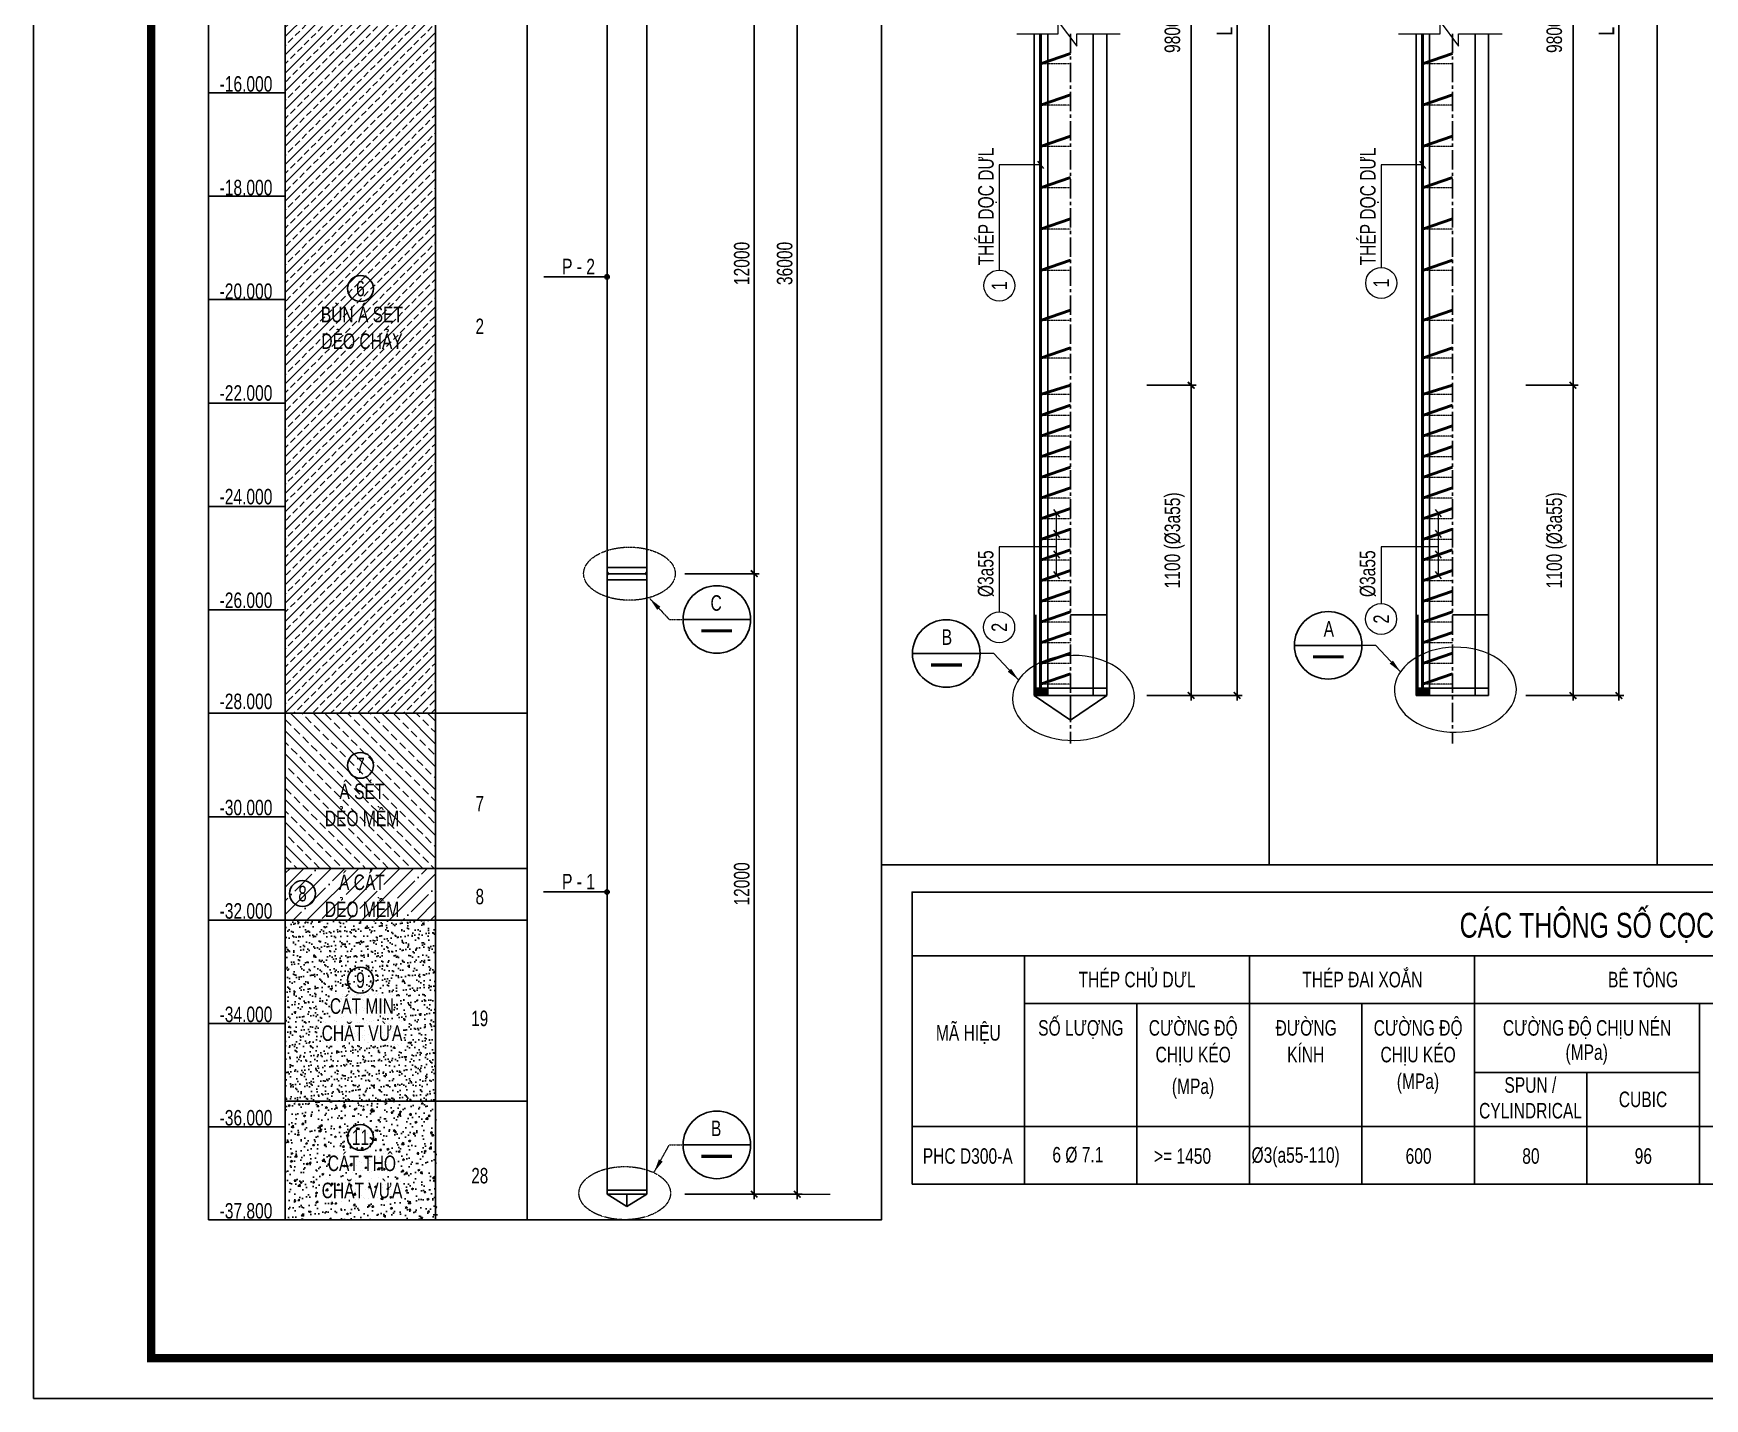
# Model space of a CAD drawing. Header units: millimetres. Extents: x -121190 to 167528, y -50070 to 22631.
# Drawn here: x -16527 to 15790, y -27922 to -1519 of the extents above; entities that cross this region are included whole.
import ezdxf
from ezdxf.enums import TextEntityAlignment as Align

# ---------------------------------------------------------------- set-up
doc = ezdxf.new("R2010")
doc.units = ezdxf.units.MM
doc.header["$MEASUREMENT"] = 0
doc.linetypes.add('CENTER2', pattern=[1.125, 0.75, -0.125, 0.125, -0.125])
doc.linetypes.add('HIDDEN', pattern=[0.375, 0.25, -0.125])
doc.layers.get('DEFPOINTS').update_dxf_attribs({"color": 87})
for name, color, linetype in [('02.DIM', 8, 'Continuous'), ('03.BORDER', 3, 'Continuous'), ('03.CDC.BORDER', 3, 'Continuous'), ('06.CDC.TEXT', 2, 'Continuous'), ('06.TEXT', 2, 'Continuous'), ('10.HATCH', 9, 'Continuous'), ('11.CDC.NOTE', 8, 'Continuous'), ('CDC.01.AXIS', 160, 'CENTER2')]:
    doc.layers.add(name, color=color, linetype=linetype)
for name, color, linetype, lineweight in [('CDC.04.HIDDEN', 8, 'HIDDEN', 15), ('CDC.05.STEEL', 4, 'Continuous', 50), ('CDC.10.HATCH', 251, 'Continuous', 9), ('CDC.11.NOTE', 8, 'Continuous', 18), ('CDC.14.STEELNUM', 3, 'Continuous', 18), ('KHUNGTEN', 7, 'Continuous', 20), ('Xref khung ten  A3 TKCS$0$A-KY HIEU', 34, 'Continuous', 20)]:
    doc.layers.add(name, color=color, linetype=linetype, lineweight=lineweight)
doc.styles.add('ARIAL', font='arial.ttf', dxfattribs={"width": 0.6})
doc.styles.add('SMTEXT', font='3t-unicode.shx', dxfattribs={"width": 0.75})
doc.dimstyles.new('X1(300)', dxfattribs={"dimtxt": 300, "dimasz": 0.8, "dimexe": 0, "dimexo": 0, "dimgap": 90, "dimtad": 1, "dimdec": 0, "dimzin": 13, "dimdsep": 46, "dimtxsty": 'SMTEXT', "dimblk1": 'CHEO', "dimblk2": 'CHEO', "dimsah": 1, "dimcen": 0, "dimclrd": 256, "dimclre": 256, "dimclrt": 2, "dimadec": 0, "dimazin": 0, "dimtfac": 1, "dimtdec": 0, "dimtix": 1, "dimtmove": 2, "dimatfit": 3, "dimldrblk": 'CHEO', "dimfxl": 1, "dimtolj": 1, "dimtzin": 13, "dimarcsym": 0})

# ---------------------------------------------------------------- blocks, each defined once
blk = doc.blocks.new('Xref khung ten  A3 TKCS')
at = {"layer": 'DEFPOINTS', "color": 125}
blk.add_lwpolyline([(-57730.37, -13938.76), (-57310.37, -13938.76), (-57310.37, -13641.76), (-57730.37, -13641.76)], close=True, dxfattribs=at)
at = {"layer": 'Xref khung ten  A3 TKCS$0$A-KY HIEU', "color": 0, "const_width": 1.02}
blk.add_lwpolyline([(-57716.02, -13933.85), (-57716.02, -13646.66), (-57315.38, -13646.66), (-57315.38, -13933.85)], close=True, dxfattribs=at)
blk = doc.blocks.new('*U26')
at = {"layer": '03.CDC.BORDER'}
blk.add_line((-185.5, 0), (185.5, 0), dxfattribs=at)
blk = doc.blocks.new('CHEO')
at = {"layer": '02.DIM'}
for points in [[(-121, 0), (121, 0)], [(0, 121), (0, -121)]]:
    blk.add_lwpolyline(points, dxfattribs=at)
at = {"layer": '02.DIM', "const_width": 40}
blk.add_lwpolyline([(80, 80), (-80, -81)], dxfattribs=at)
blk = doc.blocks.new('*D32')
at = {"layer": '02.DIM', "lineweight": -2, "transparency": 16777216}
for p, q in [((-3932, -11968), (-2588, -11968)), ((-2588, -11969), (-2588, -23967)), ((-3932, -23968), (-2588, -23968))]:
    blk.add_line(p, q, dxfattribs=at)
at = {"layer": 'DEFPOINTS', "color": 0, "transparency": 16777216}
for p in [(-3932, -11968), (-3932, -23968), (-2588, -23968)]:
    blk.add_point(p, dxfattribs=at)
at = {"layer": '02.DIM', "lineweight": -2, "transparency": 16777216, "xscale": 0.8, "yscale": 0.8, "zscale": 0.8}
for p, rotation in [((-2588, -11968), 90), ((-2588, -23968), 270)]:
    blk.add_blockref('CHEO', p, dxfattribs=dict(at, rotation=rotation))
at = {"layer": '02.DIM', "color": 2, "transparency": 16777216, "insert": (-2828, -17968), "char_height": 300, "attachment_point": 5, "rotation": 90, "style": 'SMTEXT'}
blk.add_mtext('\\A1;12000', dxfattribs=at)
blk = doc.blocks.new('*D33')
at = {"layer": '02.DIM', "lineweight": -2, "transparency": 16777216}
for p, q in [((-3932, 12032), (-1755, 12032)), ((-1755, 12031), (-1755, -23967)), ((-3932, -23968), (-1755, -23968))]:
    blk.add_line(p, q, dxfattribs=at)
at = {"layer": 'DEFPOINTS', "color": 0, "transparency": 16777216}
for p in [(-3932, 12032, 0), (-3932, -23968), (-1755, -23968)]:
    blk.add_point(p, dxfattribs=at)
at = {"layer": '02.DIM', "lineweight": -2, "transparency": 16777216, "xscale": 0.8, "yscale": 0.8, "zscale": 0.8}
for p, rotation in [((-1755, 12032), 90), ((-1755, -23968), 270)]:
    blk.add_blockref('CHEO', p, dxfattribs=dict(at, rotation=rotation))
at = {"layer": '02.DIM', "color": 2, "transparency": 16777216, "insert": (-1998, -5968), "char_height": 300, "attachment_point": 5, "rotation": 90, "style": 'SMTEXT'}
blk.add_mtext('\\A1;36000', dxfattribs=at)
blk = doc.blocks.new('*D38')
at = {"layer": '02.DIM', "lineweight": -2, "transparency": 16777216}
for p, q in [((5005, 12554), (6750, 12554)), ((6750, 12553), (6750, -14323)), ((5005, -14324), (6750, -14324))]:
    blk.add_line(p, q, dxfattribs=at)
at = {"layer": 'DEFPOINTS', "color": 0, "transparency": 16777216}
for p in [(5005, 12554), (5005, -14324), (6750, -14324)]:
    blk.add_point(p, dxfattribs=at)
at = {"layer": '02.DIM', "lineweight": -2, "transparency": 16777216, "xscale": 0.8, "yscale": 0.8, "zscale": 0.8}
for p, rotation in [((6750, 12554), 90), ((6750, -14324), 270)]:
    blk.add_blockref('CHEO', p, dxfattribs=dict(at, rotation=rotation))
at = {"layer": '02.DIM', "color": 2, "transparency": 16777216, "insert": (6510, -885), "char_height": 300, "attachment_point": 5, "rotation": 90, "style": 'SMTEXT'}
blk.add_mtext('\\A1;L = 12000', dxfattribs=at)
blk = doc.blocks.new('*D28')
at = {"layer": '02.DIM', "lineweight": -2, "transparency": 16777216}
for p, q in [((5005, -8324), (5861, -8324)), ((5861, -14323), (5861, -8325)), ((5005, -14324), (5861, -14324))]:
    blk.add_line(p, q, dxfattribs=at)
at = {"layer": 'DEFPOINTS', "color": 0, "transparency": 16777216}
for p in [(5005, -8324), (5861, -8324), (5005, -14324)]:
    blk.add_point(p, dxfattribs=at)
at = {"layer": '02.DIM', "lineweight": -2, "transparency": 16777216, "xscale": 0.8, "yscale": 0.8, "zscale": 0.8}
for p, rotation in [((5861, -8324), 90), ((5861, -14324), 270)]:
    blk.add_blockref('CHEO', p, dxfattribs=dict(at, rotation=rotation))
at = {"layer": '02.DIM', "color": 2, "transparency": 16777216, "insert": (5543, -11324), "char_height": 300, "attachment_point": 5, "rotation": 90, "style": 'SMTEXT'}
blk.add_mtext('\\A1;1100 (%%C3a55)', dxfattribs=at)
blk = doc.blocks.new('*D39')
at = {"layer": '02.DIM', "lineweight": -2, "transparency": 16777216}
for p, q in [((5005, 6554), (5861, 6554)), ((5861, 6553), (5861, -8323)), ((5005, -8324), (5861, -8324))]:
    blk.add_line(p, q, dxfattribs=at)
at = {"layer": 'DEFPOINTS', "color": 0, "transparency": 16777216}
for p in [(5005, 6554), (5005, -8324), (5861, -8324)]:
    blk.add_point(p, dxfattribs=at)
at = {"layer": '02.DIM', "lineweight": -2, "transparency": 16777216, "xscale": 0.8, "yscale": 0.8, "zscale": 0.8}
for p, rotation in [((5861, 6554), 90), ((5861, -8324), 270)]:
    blk.add_blockref('CHEO', p, dxfattribs=dict(at, rotation=rotation))
at = {"layer": '02.DIM', "color": 2, "transparency": 16777216, "insert": (5543, -885), "char_height": 300, "attachment_point": 5, "rotation": 90, "style": 'SMTEXT'}
blk.add_mtext('\\A1;9800 (%%C3a110)', dxfattribs=at)
blk = doc.blocks.new('*D30')
at = {"layer": '02.DIM', "lineweight": -2, "transparency": 16777216}
for p, q in [((12331, -8324), (13246, -8324)), ((13246, -14323), (13246, -8325)), ((12331, -14324), (13246, -14324))]:
    blk.add_line(p, q, dxfattribs=at)
at = {"layer": 'DEFPOINTS', "color": 0, "transparency": 16777216}
for p in [(12331, -8324), (13246, -8324), (12331, -14324)]:
    blk.add_point(p, dxfattribs=at)
at = {"layer": '02.DIM', "lineweight": -2, "transparency": 16777216, "xscale": 0.8, "yscale": 0.8, "zscale": 0.8}
for p, rotation in [((13246, -8324), 90), ((13246, -14324), 270)]:
    blk.add_blockref('CHEO', p, dxfattribs=dict(at, rotation=rotation))
at = {"layer": '02.DIM', "color": 2, "transparency": 16777216, "insert": (12928, -11324), "char_height": 300, "attachment_point": 5, "rotation": 90, "style": 'SMTEXT'}
blk.add_mtext('\\A1;1100 (%%C3a55)', dxfattribs=at)
blk = doc.blocks.new('*D40')
at = {"layer": '02.DIM', "lineweight": -2, "transparency": 16777216}
for p, q in [((12390, 12554), (14135, 12554)), ((14135, 12553), (14135, -14323)), ((12390, -14324), (14135, -14324))]:
    blk.add_line(p, q, dxfattribs=at)
at = {"layer": 'DEFPOINTS', "color": 0, "transparency": 16777216}
for p in [(12390, 12554), (12390, -14324), (14135, -14324)]:
    blk.add_point(p, dxfattribs=at)
at = {"layer": '02.DIM', "lineweight": -2, "transparency": 16777216, "xscale": 0.8, "yscale": 0.8, "zscale": 0.8}
for p, rotation in [((14135, 12554), 90), ((14135, -14324), 270)]:
    blk.add_blockref('CHEO', p, dxfattribs=dict(at, rotation=rotation))
at = {"layer": '02.DIM', "color": 2, "transparency": 16777216, "insert": (13895, -885), "char_height": 300, "attachment_point": 5, "rotation": 90, "style": 'SMTEXT'}
blk.add_mtext('\\A1;L = 12000', dxfattribs=at)
blk = doc.blocks.new('*D41')
at = {"layer": '02.DIM', "lineweight": -2, "transparency": 16777216}
for p, q in [((12390, 6554), (13246, 6554)), ((13246, 6553), (13246, -8323)), ((12390, -8324), (13246, -8324))]:
    blk.add_line(p, q, dxfattribs=at)
at = {"layer": 'DEFPOINTS', "color": 0, "transparency": 16777216}
for p in [(12390, 6554), (12390, -8324), (13246, -8324)]:
    blk.add_point(p, dxfattribs=at)
at = {"layer": '02.DIM', "lineweight": -2, "transparency": 16777216, "xscale": 0.8, "yscale": 0.8, "zscale": 0.8}
for p, rotation in [((13246, 6554), 90), ((13246, -8324), 270)]:
    blk.add_blockref('CHEO', p, dxfattribs=dict(at, rotation=rotation))
at = {"layer": '02.DIM', "color": 2, "transparency": 16777216, "insert": (12928, -885), "char_height": 300, "attachment_point": 5, "rotation": 90, "style": 'SMTEXT'}
blk.add_mtext('\\A1;9800 (%%C3a110)', dxfattribs=at)
blk = doc.blocks.new('*D35')
at = {"layer": '02.DIM', "lineweight": -2, "transparency": 16777216}
for p, q in [((-3932, 32), (-2588, 32)), ((-2588, -11967), (-2588, 31)), ((-3932, -11968), (-2588, -11968))]:
    blk.add_line(p, q, dxfattribs=at)
at = {"layer": 'DEFPOINTS', "color": 0, "transparency": 16777216}
for p in [(-3932, 32), (-2588, 32), (-3932, -11968)]:
    blk.add_point(p, dxfattribs=at)
at = {"layer": '02.DIM', "lineweight": -2, "transparency": 16777216, "xscale": 0.8, "yscale": 0.8, "zscale": 0.8}
for p, rotation in [((-2588, 32), 90), ((-2588, -11968), 270)]:
    blk.add_blockref('CHEO', p, dxfattribs=dict(at, rotation=rotation))
at = {"layer": '02.DIM', "color": 2, "transparency": 16777216, "insert": (-2828, -5968), "char_height": 300, "attachment_point": 5, "rotation": 90, "style": 'SMTEXT'}
blk.add_mtext('\\A1;12000', dxfattribs=at)

msp = doc.modelspace()

# ---------------------------------------------------------------- hatches: boundary and pattern name
at = {"layer": '10.HATCH'}
h = msp.add_hatch(dxfattribs=at)
h.set_pattern_fill('ANSI33', color=256, scale=1000, style=0)
h.set_pattern_definition([(45, (-126988.87, -56451.57), (-176.7767, 176.7767), []), (45, (-126812.1, -56451.57), (-176.7767, 176.7767), [125, -62.5])])
h.paths.add_polyline_path([(-8751.8, -14668), (-11657.7, -14668), (-11657.7, 332), (-8751.8, 332)])
h = msp.add_hatch(dxfattribs=at)
h.set_pattern_fill('ANSI33', color=256, scale=1250, angle=90, style=0)
h.set_pattern_definition([(135, (-554796.88, 127731.16), (-220.97087, -220.97087), []), (135, (-554796.88, 127952.13), (-220.97087, -220.97087), [156.25, -78.125])])
h.paths.add_polyline_path([(-8751.8, -17668), (-11657.7, -17668), (-11657.7, -14668), (-8751.8, -14668)])
h = msp.add_hatch(dxfattribs=at)
h.set_pattern_fill('ANSI35', color=256, scale=1500, style=0)
h.set_pattern_definition([(45, (-554796.88, 127731.16), (-265.16504, 265.16504), []), (45, (-554531.7, 127731.16), (-265.16504, 265.16504), [468.75, -93.75, 0, -93.75])])
h.paths.add_polyline_path([(-8751.8, -18668), (-11657.7, -18668), (-11657.7, -17668), (-8751.8, -17668)])
h = msp.add_hatch(dxfattribs=at)
h.set_pattern_fill('AR-SAND', color=256, scale=100, style=0)
h.set_pattern_definition([(37.5, (-554796.88, 127731.16), (-6.299336, 192.682377), [0, -152, 0, -170, 0, -162.5]), (7.5, (-554796.88, 127731.16), (176.97767, 282.21461), [0, -82, 0, -137, 0, -52.5]), (327.5, (-554919.88, 127731.16), (311.414186, 0.565905), [0, -50, 0, -180, 0, -235]), (317.5, (-554919.88, 127731.16), (300.61266, 87.76756), [0, -25, 0, -118, 0, -135])])
h.paths.add_polyline_path([(-8751.8, -22168), (-11657.7, -22168), (-11657.7, -18668), (-8751.8, -18668)])
h = msp.add_hatch(dxfattribs=at)
h.set_pattern_fill('AR-CONC', color=256, scale=50)
h.set_pattern_definition([(50, (-554796.88, 25667.16), (358.63009, -31.37607), [37.5, -412.5]), (355, (-554796.88, 25667.16), (-69.37567, 376.09607), [30, -330]), (100.451444, (-554767, 25664.55), (289.25442, 344.72), [31.8701, -350.57106]), (46.1842, (-554796.9, 25767.16), (533.62067, -82.75964), [56.25, -618.75]), (96.63564, (-554752.4, 25760.26), (467.33097, 487.0593), [47.80517, -525.8569]), (351.18416, (-554796.9, 25767.16), (467.331, 487.0593), [45, -495]), (21, (-554746.88, 25742.16), (298.45353, -201.30945), [37.5, -412.5]), (326, (-554746.88, 25742.16), (121.65767, 362.57502), [30, -330]), (71.451445, (-554722, 25725.4), (420.11119, 161.26558), [31.8701, -350.57106]), (37.5, (-554796.88, 25667.16), (6.079928, 166.446927), [0, -326, 0, -335, 0, -331.25]), (7.5, (-554796.88, 25667.16), (131.53477, 197.205856), [0, -191, 0, -318.5, 0, -126.25]), (327.5, (-554908.38, 25667.16), (266.911218, -11.277436), [0, -125, 0, -390, 0, -517.5]), (317.5, (-554958.38, 25667.16), (291.59308, 50.05249), [0, -162.5, 0, -259, 0, -367.5])])
h.paths.add_polyline_path([(-11657.7, -22168), (-8751.8, -22168), (-8719.5, -24468), (-11625.4, -24468)])
at = {"layer": 'CDC.10.HATCH'}
h = msp.add_hatch(color=256, dxfattribs=at)
h.paths.add_polyline_path([(-5434.3, -6183.7), (-5434.3, -6268.3, 0.4142136), (-5392, -6226, 0.4142136)])
h.paths.add_polyline_path([(-5434.3, -6183.7, 0.4142136), (-5476.6, -6226, 0.4142136), (-5434.3, -6268.3)])
for points in [[(3088.8, -14180.1), (2828.8, -14180.1), (2828.8, -14324.1), (3088.8, -14324.1)], [(10474, -14180.1), (10214, -14180.1), (10214, -14324.1), (10474, -14324.1)]]:
    msp.add_hatch(color=256, dxfattribs=at).paths.add_polyline_path(points)
h = msp.add_hatch(color=256, dxfattribs=at)
h.paths.add_polyline_path([(-5434.4, -18082.1), (-5434.4, -18166.6, 0.4142136), (-5392.1, -18124.3, 0.4142136)])
h.paths.add_polyline_path([(-5434.4, -18082.1, 0.4142136), (-5476.6, -18124.3, 0.4142136), (-5434.4, -18166.6)])

# ---------------------------------------------------------------- linework, layer by layer
at = {"layer": '02.DIM'}
for p, q in [((-5476.6, -6226), (-6655.3, -6226)), ((-5476.6, -18124.3), (-6659.9, -18124.3))]:
    msp.add_line(p, q, dxfattribs=at)
for centre in [(-5434.3, -6226), (-5434.4, -18124.3)]:
    msp.add_circle(centre, 42.3, dxfattribs=at)
at = {"layer": '03.BORDER'}
for p, q in [((7370.5, -17601.9), (7370.5, 16444.3)), ((14870.5, -17601.9), (14870.5, 16444.3)), ((-5434.4, -3), (-5434.4, -23968)), ((-4663.1, -3), (-4663.1, -23968)), ((2828.8, -1525.4), (2828.8, -14324.1)), ((3088.8, -1525.4), (3088.8, -14324.1)), ((3968.8, -1525.4), (3968.8, -14324.1)), ((4228.8, -1525.4), (4228.8, -14324.1)), ((10214, -1525.4), (10214, -14324.1)), ((10474, -1525.4), (10474, -14324.1)), ((11354, -1525.4), (11354, -14324.1)), ((11614, -1525.4), (11614, -14324.1)), ((-5434.4, -11848), (-4663.1, -11848)), ((-5434.4, -12088), (-4663, -12088)), ((-5399.3, -11968), (-4698, -11968)), ((-3964.2, -12853.2), (-2657.6, -12853.2)), ((3528.8, -12761.5), (4228.8, -12761.5)), ((10914, -12761.5), (11614, -12761.5)), ((1779.4, -13512.6), (472.9, -13512.6)), ((9164.6, -13354), (7858.1, -13354)), ((4228.8, -14180.1), (2828.8, -14180.1)), ((11614, -14180.1), (10214, -14180.1)), ((4228.8, -14324.1), (2828.8, -14324.1)), ((2828.8, -14324.1), (4228.8, -14324.1)), ((2828.8, -14324.1), (4228.8, -14324.1)), ((2828.8, -14324.1), (3528.8, -14803.5)), ((3528.8, -14803.5), (3528.8, -14324.1)), ((3528.8, -14803.5), (4228.8, -14324.1)), ((11614, -14324.1), (10214, -14324.1)), ((10214, -14324.1), (11614, -14324.1)), ((10214, -14324.1), (11614, -14324.1)), ((464.2, -19359.8), (28885.4, -19359.8)), ((2639.2, -23775.1), (2639.2, -19359.8)), ((6989.2, -19359.8), (6989.2, -23775.1)), ((11339.2, -19359.8), (11339.2, -23775.1)), ((2639.2, -20281.9), (17864.2, -20281.9)), ((4814.2, -20281.9), (4814.2, -23775.1)), ((9164.2, -20281.9), (9164.2, -23775.1)), ((15689.2, -20281.9), (15689.2, -23775.1)), ((11339.2, -21612.2), (15689.2, -21612.2)), ((13514.2, -21612.2), (13514.2, -23789.5)), ((464.2, -22657.9), (28885.4, -22657.9)), ((-3964.2, -23015.7), (-2657.6, -23015.7)), ((-5434.4, -23888), (-4663.1, -23888)), ((-5434.4, -23888), (-5434.4, -23968)), ((-4663.1, -23888), (-4663.1, -23968)), ((-5434.4, -23968), (-4663.1, -23968)), ((-5434.4, -23968), (-5048.7, -24205.3)), ((-5048.7, -24205.3), (-5048.7, -23968)), ((-5048.7, -24205.3), (-4663.1, -23968))]:
    msp.add_line(p, q, dxfattribs=at)
at = {"layer": '03.BORDER', "elevation": 0}
for points in [[(-6979.5, 17743.2), (-129.5, 17743.2), (-129.5, -24468), (-6979.5, -24468)], [(-129.5, 17743.2), (14870.5, 17743.2), (14870.5, -17601.9), (-129.5, -17601.9)]]:
    msp.add_lwpolyline(points, close=True, dxfattribs=at)
at = {"layer": '03.BORDER'}
msp.add_lwpolyline([(14870.5, 17743.2), (38554.8, 17743.2), (38554.8, -17601.9), (14870.5, -17601.9)], close=True, dxfattribs=at)
at = {"layer": '03.BORDER', "elevation": 0}
for points in [[(-5434.3, -11933), (-5399.3, -11968), (-5434.3, -12003)], [(-4663, -11933), (-4698, -11968), (-4663, -12003)]]:
    msp.add_lwpolyline(points, dxfattribs=at)
at = {"layer": '03.BORDER', "const_width": 61.7, "elevation": 0}
for points in [[(-3016.7, -13074.5), (-3613.3, -13074.5)], [(8217.2, -13575.4), (8813.8, -13575.4)], [(-3016.7, -23237.1), (-3613.3, -23237.1)]]:
    msp.add_lwpolyline(points, dxfattribs=at)
at = {"layer": '03.BORDER', "const_width": 61.7}
msp.add_lwpolyline([(832, -13734), (1428.6, -13734)], dxfattribs=at)
at = {"layer": '03.BORDER'}
msp.add_lwpolyline([(464.2, -23775.1), (464.2, -18124.6), (28885.4, -18124.6), (28885.4, -23775.1), (464.2, -23775.1)], dxfattribs=at)
for centre in [(-3310.9, -12853.2), (1126.2, -13512.6), (8511.3, -13354), (-3310.9, -23015.7)]:
    msp.add_circle(centre, 653.3, dxfattribs=at)
at = {"layer": '03.CDC.BORDER'}
for p, q in [((-13141.9, -24468), (-13141.9, 17743.2)), ((-11657.7, 17743.2), (-11657.7, -24468)), ((-11657.7, 17743.2), (-11657.7, -16668)), ((-8751.8, 17743.2), (-8751.8, -24468)), ((-6979.5, 17743.2), (-6979.5, -16668)), ((-6979.5, -14668), (-11657.7, -14668)), ((-6979.5, -18668), (-6979.5, -16668)), ((-6979.5, -17668), (-11657.7, -17668)), ((-6979.5, -18668), (-11657.7, -18668)), ((-6979.5, -22168), (-11657.7, -22168)), ((-6979.5, -24468), (-13141.9, -24468))]:
    msp.add_line(p, q, dxfattribs=at)
at = {"layer": '11.CDC.NOTE'}
for centre in [(-10202.5, -6453.6), (-10202.5, -15675.6), (-11322.5, -18154.6), (-10202.5, -19828.6), (-10202.5, -22870.6)]:
    msp.add_circle(centre, 250, dxfattribs=at)
at = {"layer": 'CDC.01.AXIS', "ltscale": 500}
for p, q in [((3528.8, -1525.4), (3528.8, -15250.7)), ((10914, -1525.4), (10914, -15250.7))]:
    msp.add_line(p, q, dxfattribs=at)
at = {"layer": 'CDC.04.HIDDEN'}
for p, q in [((3528.8, -2105.5), (2948.8, -2105.5)), ((10914, -2105.5), (10334, -2105.5)), ((3528.8, -2905.5), (2948.8, -2905.5)), ((10914, -2905.5), (10334, -2905.5)), ((3528.8, -3705.5), (2948.8, -3705.5)), ((10914, -3705.5), (10334, -3705.5)), ((3528.8, -4505.5), (2948.8, -4505.5)), ((10914, -4505.5), (10334, -4505.5)), ((3528.8, -5305.5), (2948.8, -5305.5)), ((10914, -5305.5), (10334, -5305.5)), ((3528.8, -6105.5), (2948.8, -6105.5)), ((10914, -6105.5), (10334, -6105.5)), ((3528.8, -7070.6), (2948.8, -7070.6)), ((10914, -7070.6), (10334, -7070.6)), ((3528.8, -7797.8), (2948.8, -7797.8)), ((10914, -7797.8), (10334, -7797.8)), ((3528.8, -8505.5), (2948.8, -8505.5)), ((10914, -8505.5), (10334, -8505.5)), ((3528.8, -8905.5), (2948.8, -8905.5)), ((10914, -8905.5), (10334, -8905.5)), ((3528.8, -9305.5), (2948.8, -9305.5)), ((10914, -9305.5), (10334, -9305.5)), ((3528.8, -9705.5), (2948.8, -9705.5)), ((10914, -9705.5), (10334, -9705.5)), ((3528.8, -10105.5), (2948.8, -10105.5)), ((10914, -10105.5), (10334, -10105.5)), ((3528.8, -10505.5), (2948.8, -10505.5)), ((10914, -10505.5), (10334, -10505.5)), ((3528.8, -10905.5), (2948.8, -10905.5)), ((10914, -10905.5), (10334, -10905.5)), ((3528.8, -11305.5), (2948.8, -11305.5)), ((10914, -11305.5), (10334, -11305.5)), ((3528.8, -11705.5), (2948.8, -11705.5)), ((10914, -11705.5), (10334, -11705.5)), ((3528.8, -12105.5), (2948.8, -12105.5)), ((10914, -12105.5), (10334, -12105.5)), ((3528.8, -12505.5), (2948.8, -12505.5)), ((10914, -12505.5), (10334, -12505.5)), ((3528.8, -12905.5), (2948.8, -12905.5)), ((10914, -12905.5), (10334, -12905.5)), ((3528.8, -13305.5), (2948.8, -13305.5)), ((10914, -13305.5), (10334, -13305.5)), ((3528.8, -13705.5), (2948.8, -13705.5)), ((10914, -13705.5), (10334, -13705.5)), ((3528.8, -14105.5), (2948.8, -14105.5)), ((10914, -14105.5), (10334, -14105.5))]:
    msp.add_line(p, q, dxfattribs=at)
at = {"layer": 'CDC.04.HIDDEN', "extrusion": (0, 0, -1)}
for p, q in [((-4607.3, -12449.6), (-4230.3, -12853.2)), ((-4230.3, -12853.2), (-3964.2, -12853.2)), ((-4520.4, -23539.9), (-4230.3, -23015.7)), ((-4230.3, -23015.7), (-3964.2, -23015.7))]:
    msp.add_line(p, q, dxfattribs=at)
for centre in [(-5001.1, -11968), (-5092.2, -23949)]:
    msp.add_ellipse(centre, major_axis=(885.2, 0), ratio=0.5804743, start_param=-1.5707963, end_param=4.712389, dxfattribs=at)
for points in [[(4463.1, -12666.8), (4607.3, -12449.6), (4400.4, -12608.3)], [(4358.1, -23337.5), (4520.4, -23539.9), (4432.7, -23295.2)]]:
    msp.add_solid(points, dxfattribs=at)
at = {"layer": 'CDC.05.STEEL'}
for p, q in [((2948.8, -1525.4), (2948.8, -14180.1)), ((10334, -1525.4), (10334, -14180.1)), ((2948.8, -2105.5), (3528.8, -1905.5)), ((10334, -2105.5), (10914, -1905.5)), ((2948.8, -2905.5), (3528.8, -2705.5)), ((10334, -2905.5), (10914, -2705.5)), ((2948.8, -3705.5), (3528.8, -3505.5)), ((10334, -3705.5), (10914, -3505.5)), ((2948.8, -4505.5), (3528.8, -4305.5)), ((10334, -4505.5), (10914, -4305.5)), ((2948.8, -5305.5), (3528.8, -5105.5)), ((10334, -5305.5), (10914, -5105.5)), ((2948.8, -6105.5), (3528.8, -5905.5)), ((10334, -6105.5), (10914, -5905.5)), ((2948.8, -7070.6), (3528.8, -6870.6)), ((10334, -7070.6), (10914, -6870.6)), ((2948.8, -7797.8), (3528.8, -7597.8)), ((10334, -7797.8), (10914, -7597.8)), ((2948.8, -8505.5), (3528.8, -8324.1)), ((10334, -8505.5), (10914, -8324.1)), ((2948.8, -8905.5), (3528.8, -8705.5)), ((10334, -8905.5), (10914, -8705.5)), ((2948.8, -9305.5), (3528.8, -9105.5)), ((10334, -9305.5), (10914, -9105.5)), ((2948.8, -9705.5), (3528.8, -9505.5)), ((10334, -9705.5), (10914, -9505.5)), ((2948.8, -10105.5), (3528.8, -9905.5)), ((10334, -10105.5), (10914, -9905.5)), ((2948.8, -10505.5), (3528.8, -10305.5)), ((10334, -10505.5), (10914, -10305.5)), ((2948.8, -10905.5), (3528.8, -10705.5)), ((10334, -10905.5), (10914, -10705.5)), ((2948.8, -11305.5), (3528.8, -11105.5)), ((10334, -11305.5), (10914, -11105.5)), ((2948.8, -11705.5), (3528.8, -11505.5)), ((10334, -11705.5), (10914, -11505.5)), ((2948.8, -12105.5), (3528.8, -11905.5)), ((10334, -12105.5), (10914, -11905.5)), ((2948.8, -12505.5), (3528.8, -12305.5)), ((10334, -12505.5), (10914, -12305.5)), ((2948.8, -12905.5), (3528.8, -12705.5)), ((10334, -12905.5), (10914, -12705.5)), ((2948.8, -13305.5), (3528.8, -13105.5)), ((10334, -13305.5), (10914, -13105.5)), ((2948.8, -13705.5), (3528.8, -13505.5)), ((10334, -13705.5), (10914, -13505.5)), ((2948.8, -14105.5), (3528.8, -13905.5)), ((10334, -14105.5), (10914, -13905.5))]:
    msp.add_line(p, q, dxfattribs=at)
at = {"layer": 'CDC.11.NOTE'}
for p, q in [((3256.6, -11999.4), (3256.6, -10799.4)), ((10641.8, -11999.4), (10641.8, -10799.4)), ((-1658.4, -23968, 0), (-1121.1, -23968, 0))]:
    msp.add_line(p, q, dxfattribs=at)
at = {"layer": 'CDC.11.NOTE', "extrusion": (0, 0, -1)}
for p, q in [((2045.6, -13512.6), (1779.4, -13512.6)), ((2523.1, -14023.8), (2045.6, -13512.6)), ((9430.8, -13354), (9164.6, -13354)), ((9908.3, -13865.2), (9430.8, -13354))]:
    msp.add_line(p, q, dxfattribs=at)
at = {"layer": 'CDC.11.NOTE'}
for points in [[(2488.8, -1525.4), (3288.8, -1525.4), (3288.8, -1285.4), (3648.8, -1765.4), (3648.8, -1525.4), (4488.8, -1525.4)], [(2948.8, -4062.1), (2151.9, -4062), (2151.9, -6096)], [(2890.9, -3990.4), (3006.8, -4133.6)], [(3197, -10725.7), (3313, -10868.9)], [(3197, -11125.7), (3312.9, -11268.9)], [(3256.6, -11447.7), (2148.7, -11447.7), (2148.7, -12705.1)], [(3197, -11525.7), (3312.9, -11668.9)], [(3197, -11925.7), (3312.9, -12068.9)]]:
    msp.add_lwpolyline(points, dxfattribs=at)
at = {"layer": 'CDC.11.NOTE', "elevation": 0}
for points in [[(9874, -1525.4), (10674, -1525.4), (10674, -1285.4), (11034, -1765.4), (11034, -1525.4), (11874, -1525.4)], [(10334, -4062.1), (9537.1, -4062), (9537.1, -6046)], [(10276.1, -3990.4), (10392, -4133.6)], [(10582.2, -10725.7), (10698.2, -10868.9)], [(10582.2, -11125.7), (10698.1, -11268.9)], [(10641.8, -11447.7), (9533.9, -11447.7), (9533.9, -12544.8)], [(10582.2, -11525.7), (10698.1, -11668.9)], [(10582.2, -11925.7), (10698.1, -12068.9)]]:
    msp.add_lwpolyline(points, dxfattribs=at)
at = {"layer": 'CDC.11.NOTE', "color": 4, "const_width": 48}
msp.add_lwpolyline([(2852.8, -14180.1), (2852.8, -12761.5)], dxfattribs=at)
at = {"layer": 'CDC.11.NOTE', "color": 4, "const_width": 48, "elevation": 0}
msp.add_lwpolyline([(10238, -14180.1), (10238, -12761.5)], dxfattribs=at)
at = {"layer": 'CDC.11.NOTE', "extrusion": (0, 0, -1)}
for centre in [(3586.1, -14371), (10971.3, -14212.4)]:
    msp.add_ellipse(centre, major_axis=(-1179.3, -19.5), ratio=0.6972205, dxfattribs=at)
for points in [[(-2378.9, -13806.6), (-2523.1, -14023.8), (-2316.2, -13865.2)], [(-9764.1, -13648), (-9908.3, -13865.2), (-9701.4, -13706.6)]]:
    msp.add_solid(points, dxfattribs=at)
at = {"layer": 'CDC.14.STEELNUM', "linetype": 'ByBlock'}
for centre in [(2151.9, -6396), (9537.1, -6346), (9533.9, -12844.8), (2148.7, -13005.1)]:
    msp.add_circle(centre, 300, dxfattribs=at)

# ---------------------------------------------------------------- block references
at = {"layer": '06.CDC.TEXT', "color": 0, "linetype": 'ByBlock', "lineweight": -2, "xscale": 4, "yscale": 4, "zscale": 4}
for p in [(-12399.8, -2668), (-12399.8, -4668), (-12399.8, -6668), (-12399.8, -8668), (-12399.8, -10668), (-12399.8, -12668), (-12399.8, -14668), (-12399.8, -16668), (-12399.8, -18668), (-12399.8, -20668), (-12399.8, -22668)]:
    msp.add_blockref('*U26', p, dxfattribs=at)
at = {"layer": 'KHUNGTEN', "xscale": 158.87156525576, "yscale": 158.87156525576, "zscale": 158.87156525576}
msp.add_blockref('Xref khung ten  A3 TKCS', (9155187.1, 2186550), dxfattribs=at)

# ---------------------------------------------------------------- texts
at = {"layer": '06.CDC.TEXT', "style": 'SMTEXT', "width": 0.75}
for s, p in [('-16.000', (-12415.8, -2495.2)), ('-18.000', (-12415.8, -4499.8)), ('-20.000', (-12415.8, -6504.3)), ('-22.000', (-12415.8, -8472.5)), ('-24.000', (-12415.8, -10477.1)), ('-26.000', (-12415.8, -12481.6)), ('-28.000', (-12415.8, -14437.2)), ('-30.000', (-12415.8, -16490.7)), ('-32.000', (-12415.8, -18490.7)), ('-34.000', (-12415.8, -20490.7)), ('-36.000', (-12415.8, -22490.7)), ('-37.800', (-12415.8, -24290.7))]:
    msp.add_text(s, height=300, dxfattribs=at).set_placement(p, align=Align.MIDDLE)
at = {"layer": '06.CDC.TEXT'}
for s, style, width, p in [('6', 'SMTEXT', 0.75, (-10202.5, -6453.6)), ('2', 'ARIAL', 0.7, (-7895.1, -7183.4)), ('7', 'SMTEXT', 0.75, (-10202.5, -15675.6)), ('7', 'ARIAL', 0.7, (-7895.1, -16415.4)), ('8', 'ARIAL', 0.7, (-11322.5, -18154.6)), ('8', 'ARIAL', 0.7, (-7895.1, -18212.4)), ('9', 'SMTEXT', 0.75, (-10202.5, -19828.6)), ('THÉP CHỦ DƯL', 'SMTEXT', 0.75, (4816, -19818.2)), ('THÉP ĐAI XOẮN', 'SMTEXT', 0.75, (9172.8, -19818.2)), ('BÊ TÔNG', 'SMTEXT', 0.75, (14600.1, -19818.2)), ('19', 'ARIAL', 0.7, (-7895.1, -20568.4)), ('SỐ LƯỢNG', 'SMTEXT', 0.75, (3729.3, -20752.6)), ('CƯỜNG ĐỘ', 'SMTEXT', 0.75, (5901, -20752.6)), ('ĐƯỜNG', 'SMTEXT', 0.75, (8085.9, -20752.6)), ('CƯỜNG ĐỘ', 'SMTEXT', 0.75, (10251, -20752.6)), ('CƯỜNG ĐỘ CHỊU NÉN', 'SMTEXT', 0.75, (13518.9, -20752.6)), ('CHỊU KÉO', 'SMTEXT', 0.75, (5901, -21268.6)), ('KÍNH', 'SMTEXT', 0.75, (8077.8, -21268.6)), ('CHỊU KÉO', 'SMTEXT', 0.75, (10251, -21268.6)), ('(MPa)', 'SMTEXT', 0.75, (13510.6, -21221.7)), ('(MPa)', 'SMTEXT', 0.75, (10248.1, -21784.5)), ('(MPa)', 'SMTEXT', 0.75, (5898.1, -21881.5)), ('SPUN /', 'SMTEXT', 0.75, (12421.2, -21857.3)), ('CYLINDRICAL', 'SMTEXT', 0.75, (12425, -22354.4)), ('CUBIC', 'SMTEXT', 0.75, (14600.5, -22135.1)), ('11', 'SMTEXT', 0.75, (-10202.5, -22870.6)), ('28', 'ARIAL', 0.7, (-7895.1, -23610.4))]:
    msp.add_text(s, height=300, dxfattribs=dict(at, style=style, width=width)).set_placement(p, align=Align.MIDDLE_CENTER)
at = {"layer": '06.CDC.TEXT', "style": 'SMTEXT', "width": 0.75}
for s, p in [('BÙN Á SÉT', (-10174.8, -7105.2)), ('DẺO CHẢY', (-10172.4, -7621.3)), ('Á SÉT', (-10174.8, -16327.2)), ('DẺO MỀM', (-10172.4, -16851.3)), ('Á CÁT', (-10174.8, -18086.2)), ('DẺO MỀM', (-10172.4, -18610.3)), ('CÁT MỊN', (-10174.8, -20480.2)), ('CHẶT VỪA', (-10172.4, -21004.3)), ('MÃ HIỆU', (1552.6, -20999.1)), ('CÁT THÔ', (-10174.8, -23522.2)), ('PHC D300-A', (1541.3, -23380.9)), ('CHẶT VỪA', (-10172.4, -24046.3))]:
    msp.add_text(s, height=300, dxfattribs=at).set_placement(p, align=Align.CENTER)
at = {"layer": '06.CDC.TEXT', "linetype": 'Continuous', "style": 'SMTEXT', "width": 0.75}
msp.add_text('CÁC THÔNG SỐ CỌC', height=480, dxfattribs=at).set_placement((13514.2, -18747.8), align=Align.MIDDLE)
at = {"layer": '06.CDC.TEXT', "style": 'SMTEXT', "width": 0.75}
for s, p in [('6 %%C 7.1', (3177.6, -23355.9)), (' >= 1450', (5060, -23380.9)), ('%%C3(a55-110)', (7029.6, -23362)), ('600', (10008.5, -23380.9)), ('80', (12264.6, -23380.9)), ('96', (14439.2, -23380.9))]:
    msp.add_text(s, height=300, dxfattribs=at).set_placement(p)
at = {"layer": '06.TEXT', "style": 'SMTEXT', "width": 0.75}
for s, p in [('THÉP DỌC DƯL', (2043.5, -6006.8)), ('THÉP DỌC DƯL', (9428.6, -6006.8)), ('%%C3a55', (2037.9, -12420.4)), ('%%C3a55', (9423, -12420.4))]:
    msp.add_text(s, height=300, rotation=90, dxfattribs=at).set_placement(p)
for s, p in [('P - 2', (-5985.3, -6024.9)), ('C', (-3324, -12535)), ('A', (8524.4, -13035.8)), ('B', (1139.2, -13194.4)), ('P - 1', (-5985.4, -17923.2)), ('B', (-3324, -22696.4))]:
    msp.add_text(s, height=300, dxfattribs=at).set_placement(p, align=Align.MIDDLE)
at = {"layer": 'CDC.14.STEELNUM', "linetype": 'ByBlock', "style": 'ARIAL', "width": 0.75}
for s, p in [('1', (2151.9, -6396)), ('1', (9537.1, -6346)), ('2', (9533.9, -12844.8)), ('2', (2148.7, -13005.1))]:
    msp.add_text(s, height=300, rotation=90, dxfattribs=at).set_placement(p, align=Align.MIDDLE)

# ---------------------------------------------------------------- dimensions: what is measured, and where the dimension line sits
at = {"layer": '02.DIM'}
for base, p1, p2, text, picture, middle in [((6749.9, -14324.1), (5004.9, 12553.8), (5004.9, -14324.1), 'L = 12000', '*D38', (6509.9, -885.2)), ((14135.1, -14324.1), (12390.1, 12553.8), (12390.1, -14324.1), 'L = 12000', '*D40', (13895.1, -885.2)), ((5861.3, -8324.1), (5004.9, 6553.8), (5004.9, -8324.1), '9800 (%%C3a110)', '*D39', (5542.7, -885.2)), ((13246.5, -8324.1), (12390.1, 6553.8), (12390.1, -8324.1), '9800 (%%C3a110)', '*D41', (12927.9, -885.2)), ((5861.3, -8324.1), (5004.9, -14324.1), (5004.9, -8324.1), '1100 (%%C3a55)', '*D28', (5542.7, -11324.1)), ((13246.5, -8324.1), (12331, -14324.1), (12331, -8324.1), '1100 (%%C3a55)', '*D30', (12927.9, -11324.1))]:
    dim = msp.add_linear_dim(base=base, p1=p1, p2=p2, angle=270, text=text, dimstyle='X1(300)', dxfattribs=at)
    dim.commit()
    dim.dimension.update_dxf_attribs({"geometry": picture, "text_midpoint": middle})
dim = msp.add_linear_dim(base=(-1755.1, -23968), p1=(-3932.1, 12032, 0), p2=(-3932.1, -23968), angle=90, dimstyle='X1(300)', dxfattribs=at)
dim.commit()
dim.dimension.update_dxf_attribs({"geometry": '*D33', "text_midpoint": (-1998.4, -5968), "dimtype": 160})
for base, p2, picture, middle in [((-2587.8, 32), (-3932.1, 32), '*D35', (-2827.8, -5968)), ((-2587.8, -23968), (-3932.1, -23968), '*D32', (-2827.8, -17968))]:
    dim = msp.add_linear_dim(base=base, p1=(-3932.1, -11968), p2=p2, angle=90, dimstyle='X1(300)', dxfattribs=at)
    dim.commit()
    dim.dimension.update_dxf_attribs({"geometry": picture, "text_midpoint": middle})

doc.saveas('drawing.dxf')
